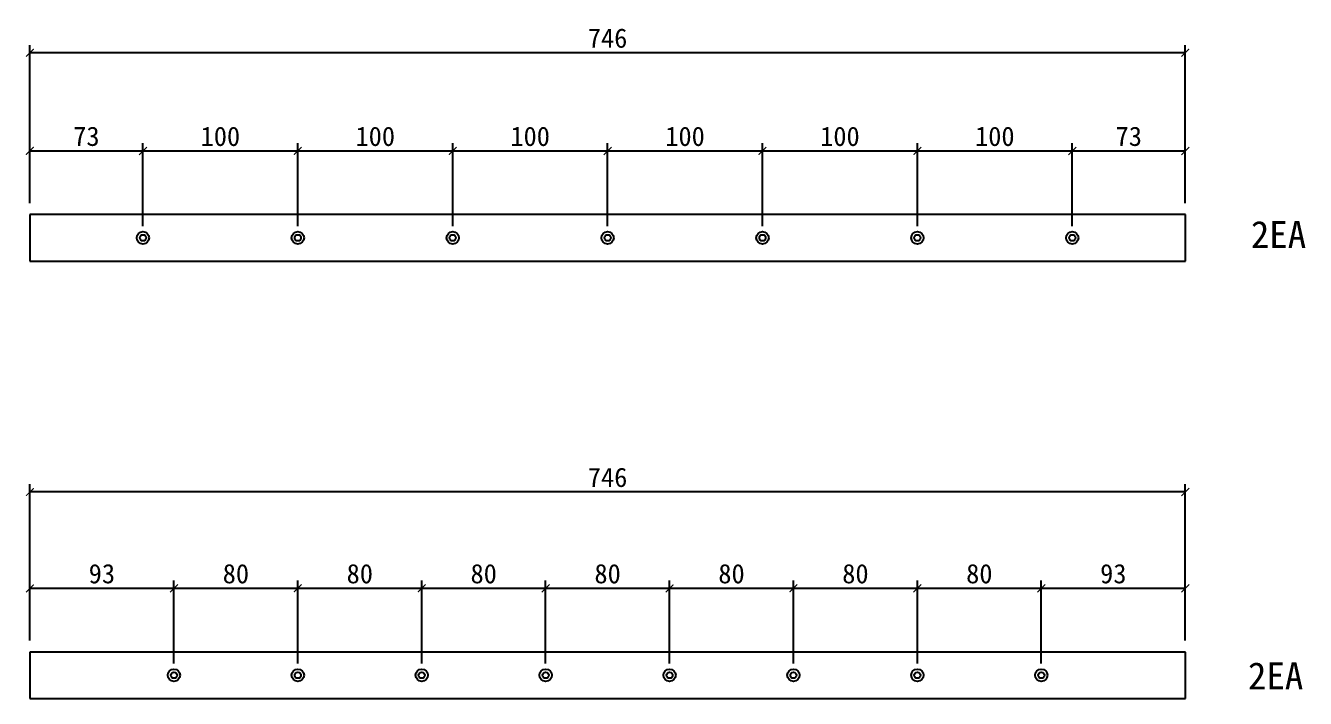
# Model space of a CAD drawing. Header units: millimetres. Extents: x -44117 to 256353, y -2095463 to 65325.
# Drawn here: x 86002 to 86828, y -455409 to -454975 of the extents above; entities that cross this region are included whole.
import ezdxf

# ---------------------------------------------------------------- set-up
doc = ezdxf.new("R2010")
doc.units = ezdxf.units.MM
doc.header["$LTSCALE"] = 10
doc.dimstyles.new('ISO-25', dxfattribs={"dimtxt": 2.5, "dimasz": 2.5, "dimexe": 1, "dimexo": 1, "dimtad": 1, "dimtxsty": 'Standard', "dimblk": 'ARCHTICK', "dimcen": 2.5, "dimadec": 0, "dimazin": 0, "dimtfac": 1, "dimtmove": 0, "dimatfit": 3, "dimfxl": 0, "dimarcsym": 0})

# ---------------------------------------------------------------- blocks, each defined once
blk = doc.blocks.new('_ArchTick')
at = {"color": 0, "linetype": 'ByBlock', "const_width": 0.15}
blk.add_lwpolyline([(-0.5, -0.5), (0.5, 0.5)], dxfattribs=at)
blk = doc.blocks.new('*D3909')
at = {"color": 0, "lineweight": -2}
for p, q in [((86004.52, -455089.22), (86004.52, -455050.56)), ((86077.52, -455104.22), (86077.52, -455050.56)), ((86004.52, -455055.56), (86077.52, -455055.56))]:
    blk.add_line(p, q, dxfattribs=at)
at = {"layer": 'Defpoints', "color": 0}
for p in [(86077.52, -455055.56), (86004.52, -455096.72), (86077.52, -455111.72)]:
    blk.add_point(p, dxfattribs=at)
at = {"color": 0, "lineweight": -2, "xscale": 5, "yscale": 5, "zscale": 5, "rotation": 180}
blk.add_blockref('_ArchTick', (86004.52, -455055.56), dxfattribs=at)
at = {"color": 0, "lineweight": -2, "xscale": 5, "yscale": 5, "zscale": 5}
blk.add_blockref('_ArchTick', (86077.52, -455055.56), dxfattribs=at)
at = {"color": 0, "insert": (86041.02, -455046.19), "char_height": 12.5, "attachment_point": 5}
blk.add_mtext('73', dxfattribs=at)
blk = doc.blocks.new('*D3910')
at = {"color": 0, "lineweight": -2}
for p, q in [((86077.52, -455104.22), (86077.52, -455050.56)), ((86177.52, -455104.22), (86177.52, -455050.56)), ((86077.52, -455055.56), (86177.52, -455055.56))]:
    blk.add_line(p, q, dxfattribs=at)
at = {"layer": 'Defpoints', "color": 0}
for p in [(86177.52, -455055.56), (86077.52, -455111.72), (86177.52, -455111.72)]:
    blk.add_point(p, dxfattribs=at)
at = {"color": 0, "lineweight": -2, "xscale": 5, "yscale": 5, "zscale": 5, "rotation": 180}
blk.add_blockref('_ArchTick', (86077.52, -455055.56), dxfattribs=at)
at = {"color": 0, "lineweight": -2, "xscale": 5, "yscale": 5, "zscale": 5}
blk.add_blockref('_ArchTick', (86177.52, -455055.56), dxfattribs=at)
at = {"color": 0, "insert": (86127.52, -455046.19), "char_height": 12.5, "attachment_point": 5}
blk.add_mtext('100', dxfattribs=at)
blk = doc.blocks.new('*D3911')
at = {"color": 0, "lineweight": -2}
for p, q in [((86177.52, -455104.22), (86177.52, -455050.56)), ((86277.52, -455104.22), (86277.52, -455050.56)), ((86177.52, -455055.56), (86277.52, -455055.56))]:
    blk.add_line(p, q, dxfattribs=at)
at = {"layer": 'Defpoints', "color": 0}
for p in [(86277.52, -455055.56), (86177.52, -455111.72), (86277.52, -455111.72)]:
    blk.add_point(p, dxfattribs=at)
at = {"color": 0, "lineweight": -2, "xscale": 5, "yscale": 5, "zscale": 5, "rotation": 180}
blk.add_blockref('_ArchTick', (86177.52, -455055.56), dxfattribs=at)
at = {"color": 0, "lineweight": -2, "xscale": 5, "yscale": 5, "zscale": 5}
blk.add_blockref('_ArchTick', (86277.52, -455055.56), dxfattribs=at)
at = {"color": 0, "insert": (86227.52, -455046.19), "char_height": 12.5, "attachment_point": 5}
blk.add_mtext('100', dxfattribs=at)
blk = doc.blocks.new('*D3912')
at = {"color": 0, "lineweight": -2}
for p, q in [((86277.52, -455104.22), (86277.52, -455050.56)), ((86377.52, -455104.22), (86377.52, -455050.56)), ((86277.52, -455055.56), (86377.52, -455055.56))]:
    blk.add_line(p, q, dxfattribs=at)
at = {"layer": 'Defpoints', "color": 0}
for p in [(86377.52, -455055.56), (86277.52, -455111.72), (86377.52, -455111.72)]:
    blk.add_point(p, dxfattribs=at)
at = {"color": 0, "lineweight": -2, "xscale": 5, "yscale": 5, "zscale": 5, "rotation": 180}
blk.add_blockref('_ArchTick', (86277.52, -455055.56), dxfattribs=at)
at = {"color": 0, "lineweight": -2, "xscale": 5, "yscale": 5, "zscale": 5}
blk.add_blockref('_ArchTick', (86377.52, -455055.56), dxfattribs=at)
at = {"color": 0, "insert": (86327.52, -455046.19), "char_height": 12.5, "attachment_point": 5}
blk.add_mtext('100', dxfattribs=at)
blk = doc.blocks.new('*D3913')
at = {"color": 0, "lineweight": -2}
for p, q in [((86377.52, -455104.22), (86377.52, -455050.56)), ((86477.52, -455104.22), (86477.52, -455050.56)), ((86377.52, -455055.56), (86477.52, -455055.56))]:
    blk.add_line(p, q, dxfattribs=at)
at = {"layer": 'Defpoints', "color": 0}
for p in [(86477.52, -455055.56), (86377.52, -455111.72), (86477.52, -455111.72)]:
    blk.add_point(p, dxfattribs=at)
at = {"color": 0, "lineweight": -2, "xscale": 5, "yscale": 5, "zscale": 5, "rotation": 180}
blk.add_blockref('_ArchTick', (86377.52, -455055.56), dxfattribs=at)
at = {"color": 0, "lineweight": -2, "xscale": 5, "yscale": 5, "zscale": 5}
blk.add_blockref('_ArchTick', (86477.52, -455055.56), dxfattribs=at)
at = {"color": 0, "insert": (86427.52, -455046.19), "char_height": 12.5, "attachment_point": 5}
blk.add_mtext('100', dxfattribs=at)
blk = doc.blocks.new('*D3914')
at = {"color": 0, "lineweight": -2}
for p, q in [((86477.52, -455104.22), (86477.52, -455050.56)), ((86577.52, -455104.22), (86577.52, -455050.56)), ((86477.52, -455055.56), (86577.52, -455055.56))]:
    blk.add_line(p, q, dxfattribs=at)
at = {"layer": 'Defpoints', "color": 0}
for p in [(86577.52, -455055.56), (86477.52, -455111.72), (86577.52, -455111.72)]:
    blk.add_point(p, dxfattribs=at)
at = {"color": 0, "lineweight": -2, "xscale": 5, "yscale": 5, "zscale": 5, "rotation": 180}
blk.add_blockref('_ArchTick', (86477.52, -455055.56), dxfattribs=at)
at = {"color": 0, "lineweight": -2, "xscale": 5, "yscale": 5, "zscale": 5}
blk.add_blockref('_ArchTick', (86577.52, -455055.56), dxfattribs=at)
at = {"color": 0, "insert": (86527.52, -455046.19), "char_height": 12.5, "attachment_point": 5}
blk.add_mtext('100', dxfattribs=at)
blk = doc.blocks.new('*D3915')
at = {"color": 0, "lineweight": -2}
for p, q in [((86577.52, -455104.22), (86577.52, -455050.56)), ((86677.52, -455104.22), (86677.52, -455050.56)), ((86577.52, -455055.56), (86677.52, -455055.56))]:
    blk.add_line(p, q, dxfattribs=at)
at = {"layer": 'Defpoints', "color": 0}
for p in [(86677.52, -455055.56), (86577.52, -455111.72), (86677.52, -455111.72)]:
    blk.add_point(p, dxfattribs=at)
at = {"color": 0, "lineweight": -2, "xscale": 5, "yscale": 5, "zscale": 5, "rotation": 180}
blk.add_blockref('_ArchTick', (86577.52, -455055.56), dxfattribs=at)
at = {"color": 0, "lineweight": -2, "xscale": 5, "yscale": 5, "zscale": 5}
blk.add_blockref('_ArchTick', (86677.52, -455055.56), dxfattribs=at)
at = {"color": 0, "insert": (86627.52, -455046.19), "char_height": 12.5, "attachment_point": 5}
blk.add_mtext('100', dxfattribs=at)
blk = doc.blocks.new('*D3916')
at = {"color": 0, "lineweight": -2}
for p, q in [((86677.52, -455104.22), (86677.52, -455050.56)), ((86750.52, -455089.22), (86750.52, -455050.56)), ((86677.52, -455055.56), (86750.52, -455055.56))]:
    blk.add_line(p, q, dxfattribs=at)
at = {"layer": 'Defpoints', "color": 0}
for p in [(86750.52, -455055.56), (86750.52, -455096.72), (86677.52, -455111.72)]:
    blk.add_point(p, dxfattribs=at)
at = {"color": 0, "lineweight": -2, "xscale": 5, "yscale": 5, "zscale": 5, "rotation": 180}
blk.add_blockref('_ArchTick', (86677.52, -455055.56), dxfattribs=at)
at = {"color": 0, "lineweight": -2, "xscale": 5, "yscale": 5, "zscale": 5}
blk.add_blockref('_ArchTick', (86750.52, -455055.56), dxfattribs=at)
at = {"color": 0, "insert": (86714.02, -455046.19), "char_height": 12.5, "attachment_point": 5}
blk.add_mtext('73', dxfattribs=at)
blk = doc.blocks.new('*D3917')
at = {"color": 0, "lineweight": -2}
for p, q in [((86004.52, -455371.87), (86004.52, -455333.21)), ((86097.52, -455386.87), (86097.52, -455333.21)), ((86004.52, -455338.21), (86097.52, -455338.21))]:
    blk.add_line(p, q, dxfattribs=at)
at = {"layer": 'Defpoints', "color": 0}
for p in [(86097.52, -455338.21), (86004.52, -455379.37), (86097.52, -455394.37)]:
    blk.add_point(p, dxfattribs=at)
at = {"color": 0, "lineweight": -2, "xscale": 5, "yscale": 5, "zscale": 5, "rotation": 180}
blk.add_blockref('_ArchTick', (86004.52, -455338.21), dxfattribs=at)
at = {"color": 0, "lineweight": -2, "xscale": 5, "yscale": 5, "zscale": 5}
blk.add_blockref('_ArchTick', (86097.52, -455338.21), dxfattribs=at)
at = {"color": 0, "insert": (86051.02, -455328.84), "char_height": 12.5, "attachment_point": 5}
blk.add_mtext('93', dxfattribs=at)
blk = doc.blocks.new('*D3918')
at = {"color": 0, "lineweight": -2}
for p, q in [((86097.52, -455386.87), (86097.52, -455333.21)), ((86177.52, -455386.87), (86177.52, -455333.21)), ((86097.52, -455338.21), (86177.52, -455338.21))]:
    blk.add_line(p, q, dxfattribs=at)
at = {"layer": 'Defpoints', "color": 0}
for p in [(86177.52, -455338.21), (86097.52, -455394.37), (86177.52, -455394.37)]:
    blk.add_point(p, dxfattribs=at)
at = {"color": 0, "lineweight": -2, "xscale": 5, "yscale": 5, "zscale": 5, "rotation": 180}
blk.add_blockref('_ArchTick', (86097.52, -455338.21), dxfattribs=at)
at = {"color": 0, "lineweight": -2, "xscale": 5, "yscale": 5, "zscale": 5}
blk.add_blockref('_ArchTick', (86177.52, -455338.21), dxfattribs=at)
at = {"color": 0, "insert": (86137.52, -455328.84), "char_height": 12.5, "attachment_point": 5}
blk.add_mtext('80', dxfattribs=at)
blk = doc.blocks.new('*D3919')
at = {"color": 0, "lineweight": -2}
for p, q in [((86177.52, -455386.87), (86177.52, -455333.21)), ((86257.52, -455386.87), (86257.52, -455333.21)), ((86177.52, -455338.21), (86257.52, -455338.21))]:
    blk.add_line(p, q, dxfattribs=at)
at = {"layer": 'Defpoints', "color": 0}
for p in [(86257.52, -455338.21), (86177.52, -455394.37), (86257.52, -455394.37)]:
    blk.add_point(p, dxfattribs=at)
at = {"color": 0, "lineweight": -2, "xscale": 5, "yscale": 5, "zscale": 5, "rotation": 180}
blk.add_blockref('_ArchTick', (86177.52, -455338.21), dxfattribs=at)
at = {"color": 0, "lineweight": -2, "xscale": 5, "yscale": 5, "zscale": 5}
blk.add_blockref('_ArchTick', (86257.52, -455338.21), dxfattribs=at)
at = {"color": 0, "insert": (86217.52, -455328.84), "char_height": 12.5, "attachment_point": 5}
blk.add_mtext('80', dxfattribs=at)
blk = doc.blocks.new('*D3920')
at = {"color": 0, "lineweight": -2}
for p, q in [((86257.52, -455386.87), (86257.52, -455333.21)), ((86337.52, -455386.87), (86337.52, -455333.21)), ((86257.52, -455338.21), (86337.52, -455338.21))]:
    blk.add_line(p, q, dxfattribs=at)
at = {"layer": 'Defpoints', "color": 0}
for p in [(86337.52, -455338.21), (86257.52, -455394.37), (86337.52, -455394.37)]:
    blk.add_point(p, dxfattribs=at)
at = {"color": 0, "lineweight": -2, "xscale": 5, "yscale": 5, "zscale": 5, "rotation": 180}
blk.add_blockref('_ArchTick', (86257.52, -455338.21), dxfattribs=at)
at = {"color": 0, "lineweight": -2, "xscale": 5, "yscale": 5, "zscale": 5}
blk.add_blockref('_ArchTick', (86337.52, -455338.21), dxfattribs=at)
at = {"color": 0, "insert": (86297.52, -455328.84), "char_height": 12.5, "attachment_point": 5}
blk.add_mtext('80', dxfattribs=at)
blk = doc.blocks.new('*D3921')
at = {"color": 0, "lineweight": -2}
for p, q in [((86337.52, -455386.87), (86337.52, -455333.21)), ((86417.52, -455386.87), (86417.52, -455333.21)), ((86337.52, -455338.21), (86417.52, -455338.21))]:
    blk.add_line(p, q, dxfattribs=at)
at = {"layer": 'Defpoints', "color": 0}
for p in [(86417.52, -455338.21), (86337.52, -455394.37), (86417.52, -455394.37)]:
    blk.add_point(p, dxfattribs=at)
at = {"color": 0, "lineweight": -2, "xscale": 5, "yscale": 5, "zscale": 5, "rotation": 180}
blk.add_blockref('_ArchTick', (86337.52, -455338.21), dxfattribs=at)
at = {"color": 0, "lineweight": -2, "xscale": 5, "yscale": 5, "zscale": 5}
blk.add_blockref('_ArchTick', (86417.52, -455338.21), dxfattribs=at)
at = {"color": 0, "insert": (86377.52, -455328.84), "char_height": 12.5, "attachment_point": 5}
blk.add_mtext('80', dxfattribs=at)
blk = doc.blocks.new('*D3922')
at = {"color": 0, "lineweight": -2}
for p, q in [((86417.52, -455386.87), (86417.52, -455333.21)), ((86497.52, -455386.87), (86497.52, -455333.21)), ((86417.52, -455338.21), (86497.52, -455338.21))]:
    blk.add_line(p, q, dxfattribs=at)
at = {"layer": 'Defpoints', "color": 0}
for p in [(86497.52, -455338.21), (86417.52, -455394.37), (86497.52, -455394.37)]:
    blk.add_point(p, dxfattribs=at)
at = {"color": 0, "lineweight": -2, "xscale": 5, "yscale": 5, "zscale": 5, "rotation": 180}
blk.add_blockref('_ArchTick', (86417.52, -455338.21), dxfattribs=at)
at = {"color": 0, "lineweight": -2, "xscale": 5, "yscale": 5, "zscale": 5}
blk.add_blockref('_ArchTick', (86497.52, -455338.21), dxfattribs=at)
at = {"color": 0, "insert": (86457.52, -455328.84), "char_height": 12.5, "attachment_point": 5}
blk.add_mtext('80', dxfattribs=at)
blk = doc.blocks.new('*D3923')
at = {"color": 0, "lineweight": -2}
for p, q in [((86577.52, -455386.87), (86577.52, -455333.21)), ((86657.52, -455386.87), (86657.52, -455333.21)), ((86577.52, -455338.21), (86657.52, -455338.21))]:
    blk.add_line(p, q, dxfattribs=at)
at = {"layer": 'Defpoints', "color": 0}
for p in [(86657.52, -455338.21), (86577.52, -455394.37), (86657.52, -455394.37)]:
    blk.add_point(p, dxfattribs=at)
at = {"color": 0, "lineweight": -2, "xscale": 5, "yscale": 5, "zscale": 5, "rotation": 180}
blk.add_blockref('_ArchTick', (86577.52, -455338.21), dxfattribs=at)
at = {"color": 0, "lineweight": -2, "xscale": 5, "yscale": 5, "zscale": 5}
blk.add_blockref('_ArchTick', (86657.52, -455338.21), dxfattribs=at)
at = {"color": 0, "insert": (86617.52, -455328.84), "char_height": 12.5, "attachment_point": 5}
blk.add_mtext('80', dxfattribs=at)
blk = doc.blocks.new('*D3924')
at = {"color": 0, "lineweight": -2}
for p, q in [((86657.52, -455386.87), (86657.52, -455333.21)), ((86750.52, -455371.87), (86750.52, -455333.21)), ((86657.52, -455338.21), (86750.52, -455338.21))]:
    blk.add_line(p, q, dxfattribs=at)
at = {"layer": 'Defpoints', "color": 0}
for p in [(86750.52, -455338.21), (86750.52, -455379.37), (86657.52, -455394.37)]:
    blk.add_point(p, dxfattribs=at)
at = {"color": 0, "lineweight": -2, "xscale": 5, "yscale": 5, "zscale": 5, "rotation": 180}
blk.add_blockref('_ArchTick', (86657.52, -455338.21), dxfattribs=at)
at = {"color": 0, "lineweight": -2, "xscale": 5, "yscale": 5, "zscale": 5}
blk.add_blockref('_ArchTick', (86750.52, -455338.21), dxfattribs=at)
at = {"color": 0, "insert": (86704.02, -455328.84), "char_height": 12.5, "attachment_point": 5}
blk.add_mtext('93', dxfattribs=at)
blk = doc.blocks.new('*D3925')
at = {"color": 0, "lineweight": -2}
for p, q in [((86497.52, -455386.87), (86497.52, -455333.21)), ((86577.52, -455386.87), (86577.52, -455333.21)), ((86497.52, -455338.21), (86577.52, -455338.21))]:
    blk.add_line(p, q, dxfattribs=at)
at = {"layer": 'Defpoints', "color": 0}
for p in [(86577.52, -455338.21), (86497.52, -455394.37), (86577.52, -455394.37)]:
    blk.add_point(p, dxfattribs=at)
at = {"color": 0, "lineweight": -2, "xscale": 5, "yscale": 5, "zscale": 5, "rotation": 180}
blk.add_blockref('_ArchTick', (86497.52, -455338.21), dxfattribs=at)
at = {"color": 0, "lineweight": -2, "xscale": 5, "yscale": 5, "zscale": 5}
blk.add_blockref('_ArchTick', (86577.52, -455338.21), dxfattribs=at)
at = {"color": 0, "insert": (86537.52, -455328.84), "char_height": 12.5, "attachment_point": 5}
blk.add_mtext('80', dxfattribs=at)
blk = doc.blocks.new('*D3928')
at = {"color": 0, "lineweight": -2}
for p, q in [((86004.52, -455089.22), (86004.52, -454987.13)), ((86750.52, -454992.13), (86004.52, -454992.13)), ((86750.52, -455089.22), (86750.52, -454987.13))]:
    blk.add_line(p, q, dxfattribs=at)
at = {"layer": 'Defpoints', "color": 0}
for p in [(86004.52, -454992.13), (86004.52, -455096.72), (86750.52, -455096.72)]:
    blk.add_point(p, dxfattribs=at)
at = {"color": 0, "lineweight": -2, "xscale": 5, "yscale": 5, "zscale": 5, "rotation": 180}
blk.add_blockref('_ArchTick', (86004.52, -454992.13), dxfattribs=at)
at = {"color": 0, "lineweight": -2, "xscale": 5, "yscale": 5, "zscale": 5}
blk.add_blockref('_ArchTick', (86750.52, -454992.13), dxfattribs=at)
at = {"color": 0, "insert": (86377.52, -454982.76), "char_height": 12.5, "attachment_point": 5}
blk.add_mtext('746', dxfattribs=at)
blk = doc.blocks.new('*D3929')
at = {"color": 0, "lineweight": -2}
for p, q in [((86004.52, -455371.87), (86004.52, -455270.95)), ((86750.52, -455371.87), (86750.52, -455270.95)), ((86750.52, -455275.95), (86004.52, -455275.95))]:
    blk.add_line(p, q, dxfattribs=at)
at = {"layer": 'Defpoints', "color": 0}
for p in [(86004.52, -455275.95), (86004.52, -455379.37), (86750.52, -455379.37)]:
    blk.add_point(p, dxfattribs=at)
at = {"color": 0, "lineweight": -2, "xscale": 5, "yscale": 5, "zscale": 5, "rotation": 180}
blk.add_blockref('_ArchTick', (86004.52, -455275.95), dxfattribs=at)
at = {"color": 0, "lineweight": -2, "xscale": 5, "yscale": 5, "zscale": 5}
blk.add_blockref('_ArchTick', (86750.52, -455275.95), dxfattribs=at)
at = {"color": 0, "insert": (86377.52, -455266.58), "char_height": 12.5, "attachment_point": 5}
blk.add_mtext('746', dxfattribs=at)

msp = doc.modelspace()

# ---------------------------------------------------------------- linework, layer by layer
for p, q in [((86750.521, -455096.71892), (86004.521, -455096.71892)), ((86004.521, -455096.71892), (86004.521, -455126.71892)), ((86750.521, -455126.71892), (86750.521, -455096.71892)), ((86004.521, -455126.71892), (86750.521, -455126.71892)), ((86750.521, -455379.36866), (86004.521, -455379.36866)), ((86004.521, -455379.36866), (86004.521, -455409.36866)), ((86750.521, -455409.36866), (86750.521, -455379.36866)), ((86004.521, -455409.36866), (86750.521, -455409.36866))]:
    msp.add_line(p, q)
for centre, radius in [((86077.521, -455111.71892), 4), ((86077.521, -455111.71892), 2), ((86177.521, -455111.71892), 4), ((86177.521, -455111.71892), 2), ((86277.521, -455111.71892), 4), ((86277.521, -455111.71892), 2), ((86377.521, -455111.71892), 4), ((86377.521, -455111.71892), 2), ((86477.521, -455111.71892), 4), ((86477.521, -455111.71892), 2), ((86577.521, -455111.71892), 4), ((86577.521, -455111.71892), 2), ((86677.521, -455111.71892), 4), ((86677.521, -455111.71892), 2), ((86097.521, -455394.36866), 4), ((86177.521, -455394.36866), 4), ((86257.521, -455394.36866), 4), ((86337.521, -455394.36866), 4), ((86417.521, -455394.36866), 4), ((86497.521, -455394.36866), 4), ((86577.521, -455394.36866), 4), ((86657.521, -455394.36866), 4), ((86097.521, -455394.36866), 2), ((86177.521, -455394.36866), 2), ((86257.521, -455394.36866), 2), ((86337.521, -455394.36866), 2), ((86417.521, -455394.36866), 2), ((86497.521, -455394.36866), 2), ((86577.521, -455394.36866), 2), ((86657.521, -455394.36866), 2)]:
    msp.add_circle(centre, radius)

# ---------------------------------------------------------------- texts
at = {"char_height": 17.5, "attachment_point": 1}
for insert in [(86792.8281, -455100.77986), (86790.95159, -455386.00981)]:
    msp.add_mtext_dynamic_manual_height_columns('2EA', width=1862.8654469, gutter_width=87.5, heights=[-17.5], dxfattribs=dict(at, insert=insert))

# ---------------------------------------------------------------- dimensions: what is measured, and where the dimension line sits
for base, p1, p2, override, picture, middle in [((86004.521, -454992.13179), (86750.521, -455096.71892), (86004.521, -455096.71892), {"dimscale": 5, "dimasz": 1, "dimexo": 1.5}, '*D3928', (86377.521, -454982.75679)), ((86077.521, -455055.5617), (86004.521, -455096.71892), (86077.521, -455111.71892), {"dimscale": 5, "dimasz": 1, "dimexo": 1.5}, '*D3909', (86041.021, -455046.1867)), ((86177.521, -455055.5617), (86077.521, -455111.71892), (86177.521, -455111.71892), {"dimscale": 5, "dimasz": 1, "dimexo": 1.5, "dimtmove": 1}, '*D3910', (86127.521, -455046.1867)), ((86277.521, -455055.5617), (86177.521, -455111.71892), (86277.521, -455111.71892), {"dimscale": 5, "dimasz": 1, "dimexo": 1.5, "dimtmove": 1}, '*D3911', (86227.521, -455046.1867)), ((86377.521, -455055.5617), (86277.521, -455111.71892), (86377.521, -455111.71892), {"dimscale": 5, "dimasz": 1, "dimexo": 1.5, "dimtmove": 1}, '*D3912', (86327.521, -455046.1867)), ((86477.521, -455055.5617), (86377.521, -455111.71892), (86477.521, -455111.71892), {"dimscale": 5, "dimasz": 1, "dimexo": 1.5, "dimtmove": 1}, '*D3913', (86427.521, -455046.1867)), ((86577.521, -455055.5617), (86477.521, -455111.71892), (86577.521, -455111.71892), {"dimscale": 5, "dimasz": 1, "dimexo": 1.5, "dimtmove": 1}, '*D3914', (86527.521, -455046.1867)), ((86677.521, -455055.5617), (86577.521, -455111.71892), (86677.521, -455111.71892), {"dimscale": 5, "dimasz": 1, "dimexo": 1.5, "dimtmove": 1}, '*D3915', (86627.521, -455046.1867)), ((86750.521, -455055.5617), (86677.521, -455111.71892), (86750.521, -455096.71892), {"dimscale": 5, "dimasz": 1, "dimexo": 1.5, "dimtmove": 1}, '*D3916', (86714.021, -455046.1867)), ((86004.521, -455275.95435), (86750.521, -455379.36866), (86004.521, -455379.36866), {"dimscale": 5, "dimasz": 1, "dimexo": 1.5}, '*D3929', (86377.521, -455266.57935)), ((86097.521, -455338.21144), (86004.521, -455379.36866), (86097.521, -455394.36866), {"dimscale": 5, "dimasz": 1, "dimexo": 1.5}, '*D3917', (86051.021, -455328.83644)), ((86177.521, -455338.21144), (86097.521, -455394.36866), (86177.521, -455394.36866), {"dimscale": 5, "dimasz": 1, "dimexo": 1.5, "dimtmove": 1}, '*D3918', (86137.521, -455328.83644)), ((86257.521, -455338.21144), (86177.521, -455394.36866), (86257.521, -455394.36866), {"dimscale": 5, "dimasz": 1, "dimexo": 1.5, "dimtmove": 1}, '*D3919', (86217.521, -455328.83644)), ((86337.521, -455338.21144), (86257.521, -455394.36866), (86337.521, -455394.36866), {"dimscale": 5, "dimasz": 1, "dimexo": 1.5, "dimtmove": 1}, '*D3920', (86297.521, -455328.83644)), ((86417.521, -455338.21144), (86337.521, -455394.36866), (86417.521, -455394.36866), {"dimscale": 5, "dimasz": 1, "dimexo": 1.5, "dimtmove": 1}, '*D3921', (86377.521, -455328.83644)), ((86497.521, -455338.21144), (86417.521, -455394.36866), (86497.521, -455394.36866), {"dimscale": 5, "dimasz": 1, "dimexo": 1.5, "dimtmove": 1}, '*D3922', (86457.521, -455328.83644)), ((86577.521, -455338.21144), (86497.521, -455394.36866), (86577.521, -455394.36866), {"dimscale": 5, "dimasz": 1, "dimexo": 1.5}, '*D3925', (86537.521, -455328.83644)), ((86657.521, -455338.21144), (86577.521, -455394.36866), (86657.521, -455394.36866), {"dimscale": 5, "dimasz": 1, "dimexo": 1.5, "dimtmove": 1}, '*D3923', (86617.521, -455328.83644)), ((86750.521, -455338.21144), (86657.521, -455394.36866), (86750.521, -455379.36866), {"dimscale": 5, "dimasz": 1, "dimexo": 1.5, "dimtmove": 1}, '*D3924', (86704.021, -455328.83644))]:
    dim = msp.add_linear_dim(base=base, p1=p1, p2=p2, dimstyle='ISO-25', override=override)
    dim.commit()
    dim.dimension.update_dxf_attribs({"geometry": picture, "text_midpoint": middle})

doc.saveas('drawing.dxf')
